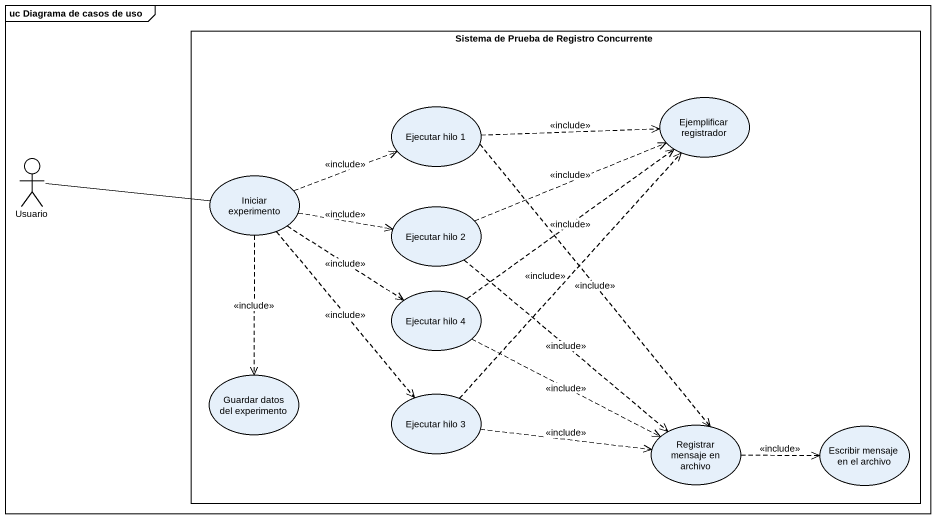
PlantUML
@startuml
mainframe uc Diagrama de casos de uso
rectangle "Sistema de Prueba de Registro Concurrente" as Sistema_de_Prueba_de {
  usecase "Ejemplificar registrador" as Ejemplificar_registrador
  usecase "Ejecutar hilo 1" as Ejecutar_hilo_1
  usecase "Iniciar experimento" as Iniciar_experimento
  usecase "Ejecutar hilo 2" as Ejecutar_hilo_2
  usecase "Ejecutar hilo 4" as Ejecutar_hilo_4
  usecase "Guardar datos del experimento" as Guardar_datos_del
  usecase "Ejecutar hilo 3" as Ejecutar_hilo_3
  usecase "Registrar mensaje en archivo" as Registrar_mensaje_en_archivo
  usecase "Escribir mensaje en el archivo" as Escribir_mensaje_en_el
}
actor Usuario
Ejecutar_hilo_1 .right.> Ejemplificar_registrador : <<include>>
Ejecutar_hilo_1 ..> Registrar_mensaje_en_archivo : <<include>>
Usuario -right- Iniciar_experimento
Iniciar_experimento .right.> Ejecutar_hilo_1 : <<include>>
Iniciar_experimento .right.> Ejecutar_hilo_2 : <<include>>
Iniciar_experimento ..> Ejecutar_hilo_4 : <<include>>
Iniciar_experimento ..> Guardar_datos_del : <<include>>
Iniciar_experimento ..> Ejecutar_hilo_3 : <<include>>
Ejecutar_hilo_2 .right.> Ejemplificar_registrador : <<include>>
Ejecutar_hilo_2 ..> Registrar_mensaje_en_archivo : <<include>>
Ejecutar_hilo_4 .up.> Ejemplificar_registrador : <<include>>
Ejecutar_hilo_4 .right.> Registrar_mensaje_en_archivo : <<include>>
Ejecutar_hilo_3 .up.> Ejemplificar_registrador : <<include>>
Ejecutar_hilo_3 .right.> Registrar_mensaje_en_archivo : <<include>>
Registrar_mensaje_en_archivo .right.> Escribir_mensaje_en_el : <<include>>
@enduml
